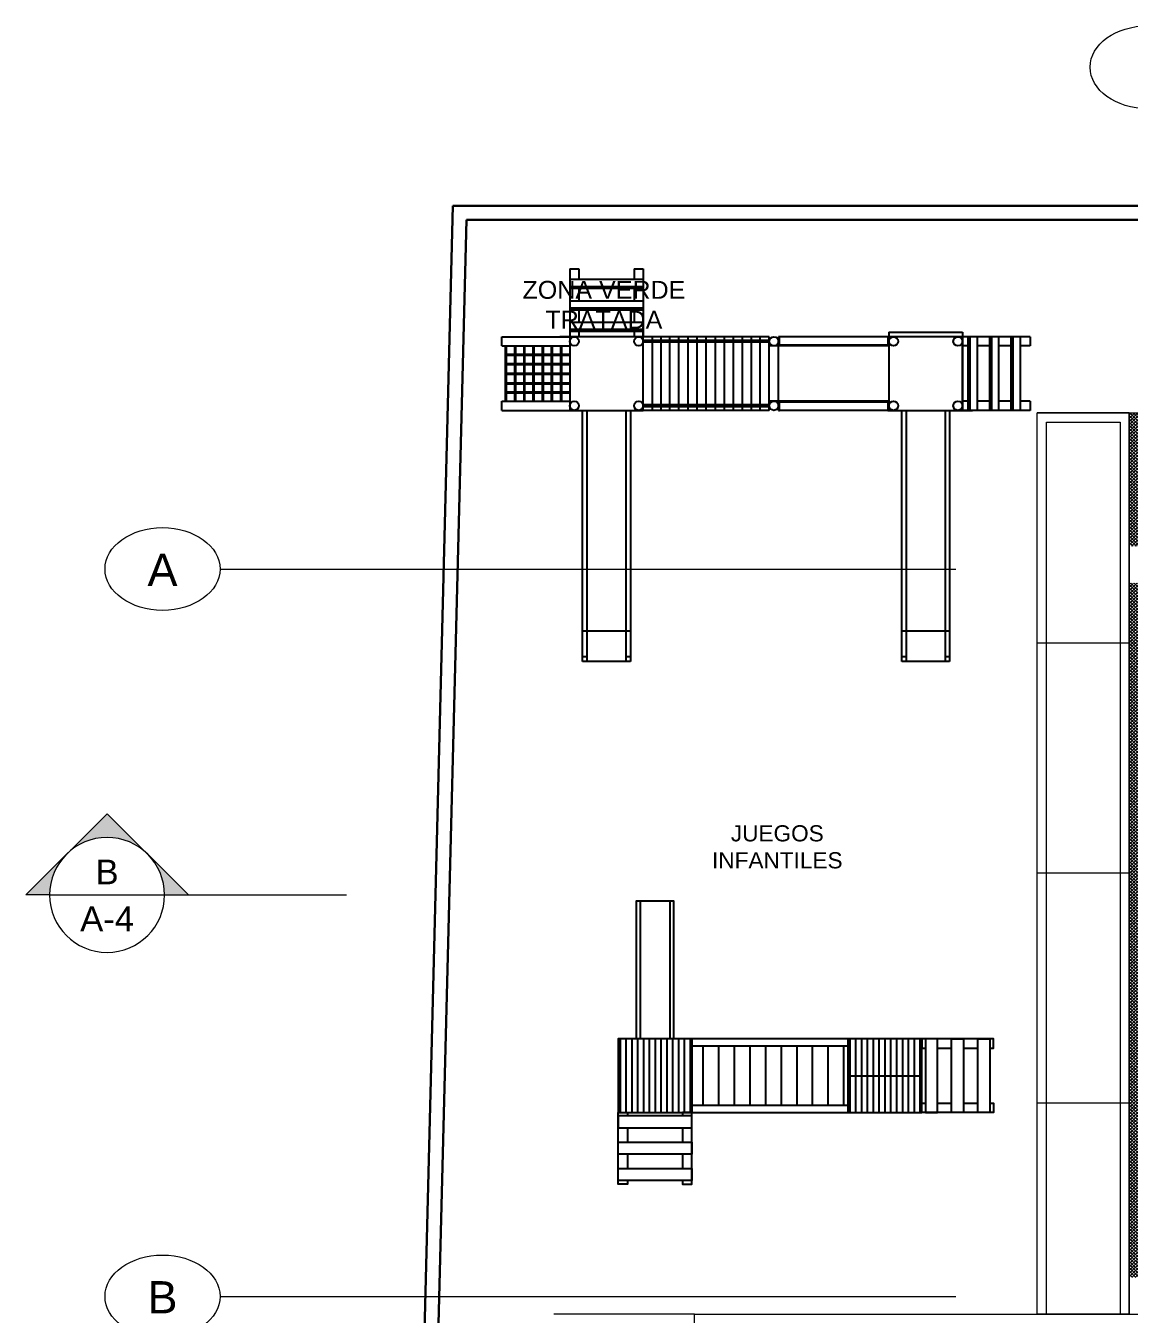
# Model space of a CAD drawing. Extents: x 98839 to 99031, y 101876 to 101926.
# Drawn here: x 98839.84 to 98851.83, y 101909.7 to 101923.71 of the extents above; entities that cross this region are included whole.
import ezdxf
from ezdxf import colors
from ezdxf.entities.mleader import LeaderData, LeaderLine
from ezdxf.enums import TextEntityAlignment as Align
from ezdxf.math import Vec2, Vec3

# ---------------------------------------------------------------- set-up
doc = ezdxf.new("R2010")
doc.units = 0
doc.header["$LTSCALE"] = 8
doc.header["$MEASUREMENT"] = 0
doc.linetypes.add('DASHDOTX2', pattern=[2, 1, -0.5, 0, -0.5])
doc.linetypes.add('RAYITAS', pattern=[15, 12, -3])
doc.layers.get('0').update_dxf_attribs({"linetype": 'CONTINUOUS', "lineweight": 9})
for name, color, linetype, lineweight in [('A_ACHU-1', 253, 'CONTINUOUS', 0), ('A_CLRA-YESO', 71, 'CONTINUOUS', 18), ('A_EJES', 75, 'DASHDOTX2', 5), ('A_MURO', 7, 'CONTINUOUS', 20), ('A_MURO-ANTE', 7, 'CONTINUOUS', 30), ('A_PISO-GRAN', 250, 'CONTINUOUS', 0), ('A_PLAN-5', 100, 'CONTINUOUS', 20), ('A_TEXT', 154, 'CONTINUOUS', 0), ('A_TEXT-IDEN', 5, 'CONTINUOUS', 18), ('A_TEXT-NOTA', 53, 'CONTINUOUS', 20), ('A_TEXT-SIMB', 195, 'CONTINUOUS', 20)]:
    doc.layers.add(name, color=color, linetype=linetype, lineweight=lineweight)
doc.layers.add('JUEGOS_INF', color=172, linetype='CONTINUOUS')
doc.styles.add('ARIAL', font='arial.ttf')
doc.styles.add('DIM', font='arial.ttf')
pattern_1 = [(90, (0, 0), (-0.0635, 7e-18), [])]

# ---------------------------------------------------------------- blocks, each defined once
blk = doc.blocks.new('_Open30')
at = {"color": 0, "linetype": 'ByBlock', "lineweight": -2}
for p, q in [((-1, 0.268), (0, 0)), ((0, 0), (-1, -0.268)), ((0, 0), (-1, 0))]:
    blk.add_line(p, q, dxfattribs=at)
blk = doc.blocks.new('EJE')
at = {"layer": 'A_TEXT-SIMB'}
blk.add_ellipse((0, 0), major_axis=(-0.625, 0), ratio=0.72, dxfattribs=at)
at = {"layer": 'A_TEXT-IDEN', "style": 'ARIAL'}
blk.add_attdef('EJE', text='', height=0.35, dxfattribs=at).set_placement((0, -0.184), align=Align.CENTER)
blk = doc.blocks.new('*U101')
at = {"layer": 'A_ACHU-1'}
h = blk.add_hatch(color=256, dxfattribs=at)
h.paths.add_polyline_path([(0.6629, 0.221), (0.4419, 0.4419), (0.221, 0.221, -0.414214)])
h.paths.add_polyline_path([(0.6629, 0.221, -0.198912), (0.7544, 0), (0.8839, 0)])
h.paths.add_polyline_path([(0, 0), (0.1294, 0, -0.198912), (0.221, 0.221)])
at = {"layer": 'A_TEXT-SIMB'}
for p, q in [((0.4419, 0.4419), (0, 0)), ((0.4419, 0.4419), (0.8839, 0)), ((0.7544, 0), (0.1294, 0)), ((0.7544, 0), (0.8839, 0)), ((0.1294, 0), (-0.8599, 0)), ((0.1294, 0), (0, 0))]:
    blk.add_line(p, q, dxfattribs=at)
blk.add_circle((0.4419, 0), 0.3125, dxfattribs=at)
at = {"layer": 'A_TEXT-IDEN', "style": 'ARIAL'}
for tag, p in [('CORTE', (0.4419, 0.058)), ('DETALLE', (0.4419, -0.197))]:
    blk.add_attdef(tag, text='', height=0.1346, dxfattribs=at).set_placement(p, align=Align.CENTER)
blk = doc.blocks.new('ISLA')
at = {"layer": 'JUEGOS_INF'}
h = blk.add_hatch(dxfattribs=at)
h.set_pattern_fill('ANSI31', color=98, scale=0.02, angle=45, double=1)
h.set_pattern_definition(pattern_1)
h.paths.add_polyline_path([(19.73, 4.285), (18.93, 4.285), (18.93, 3.885), (19.73, 3.885)])
h = blk.add_hatch(dxfattribs=at)
h.set_pattern_fill('_USER', color=256, scale=0.17, angle=90, pattern_type=0)
h.set_pattern_definition([(90, (15.61803, 0), (-0.17, 1e-17), [])])
h.paths.add_polyline_path([(21.43, 3.565), (21.43, 4.205), (19.73, 4.205), (19.73, 3.565)])
h = blk.add_hatch(dxfattribs=at)
h.set_pattern_fill('ANSI31', color=256, scale=0.02, angle=45, double=1)
h.set_pattern_definition([(90, (18.11803, 0), (-0.0635, 7e-18), [])])
h.paths.add_polyline_path([(21.43, 3.485), (22.23, 3.485), (22.23, 4.285), (21.43, 4.285)])
h = blk.add_hatch(dxfattribs=at)
h.set_pattern_fill('ANSI31', color=98, scale=0.02, angle=45, double=1)
h.set_pattern_definition(pattern_1)
h.paths.add_polyline_path([(19.73, 3.885), (18.93, 3.885), (18.93, 3.485), (19.73, 3.485)])
at = {"layer": 'JUEGOS_INF', "linetype": 'RAYITAS'}
blk.add_line((19.73, 3.885), (18.93, 3.885), dxfattribs=at)
at = {"layer": 'JUEGOS_INF'}
for points in [[(21.53, 5.025), (21.53, 5.064), (21.43, 5.064), (21.43, 4.285), (21.53, 4.285), (21.53, 4.323)], [(22.13, 5.025), (22.13, 5.064), (22.23, 5.064), (22.23, 4.285), (22.13, 4.285), (22.13, 4.323)], [(21.53, 4.739), (21.53, 4.895)], [(22.13, 4.739), (22.13, 4.895)], [(21.53, 4.453), (21.53, 4.609)], [(22.13, 4.453), (22.13, 4.609)], [(18.19, 4.185), (18.151, 4.185), (18.151, 4.285), (18.93, 4.285), (18.93, 4.185), (18.891, 4.185)], [(18.476, 4.185), (18.32, 4.185)], [(18.761, 4.185), (18.606, 4.185)], [(18.19, 3.585), (18.151, 3.585), (18.151, 3.485), (18.93, 3.485), (18.93, 3.585), (18.891, 3.585)], [(18.476, 3.585), (18.32, 3.585)], [(18.761, 3.585), (18.606, 3.585)]]:
    blk.add_lwpolyline(points, dxfattribs=at)
for points in [[(22.23, 4.895), (21.43, 4.895), (21.43, 5.025), (22.23, 5.025)], [(22.23, 4.609), (21.43, 4.609), (21.43, 4.739), (22.23, 4.739)], [(22.23, 4.453), (21.43, 4.453), (21.43, 4.323), (22.23, 4.323)], [(18.32, 4.285), (18.32, 3.485), (18.19, 3.485), (18.19, 4.285)], [(18.606, 4.285), (18.606, 3.485), (18.476, 3.485), (18.476, 4.285)], [(18.761, 4.285), (18.761, 3.485), (18.891, 3.485), (18.891, 4.285)], [(18.93, 4.285), (18.93, 3.485), (19.73, 3.485), (19.73, 4.285)], [(21.43, 4.285), (19.73, 4.285), (19.73, 3.485), (21.43, 3.485)], [(21.43, 4.205), (19.73, 4.205), (19.73, 3.565), (21.43, 3.565)], [(21.43, 4.285), (21.43, 3.485), (22.23, 3.485), (22.23, 4.285)], [(22.03, 3.485), (22.03, 1.985), (21.63, 1.985), (21.63, 3.485)], [(21.99, 3.485), (21.99, 1.985), (21.67, 1.985), (21.67, 3.485)]]:
    blk.add_lwpolyline(points, close=True, dxfattribs=at)
blk = doc.blocks.new('TIPOB')
at = {"layer": 'JUEGOS_INF', "color": 42}
for p, q in [((21.308, 2.367), (21.308, 5.097)), ((21.308, 5.097), (21.828, 5.097)), ((21.308, 5.047), (21.358, 5.047)), ((21.358, 2.367), (21.358, 5.097)), ((21.778, 5.097), (21.778, 2.367)), ((21.778, 5.047), (21.828, 5.047)), ((21.828, 5.097), (21.828, 2.367)), ((24.778, 2.367), (24.778, 5.097)), ((24.778, 5.097), (25.298, 5.097)), ((24.778, 5.047), (24.828, 5.047)), ((24.828, 2.367), (24.828, 5.097)), ((25.248, 5.097), (25.248, 2.367)), ((25.248, 5.047), (25.298, 5.047)), ((25.298, 5.097), (25.298, 2.367)), ((21.308, 4.767), (21.828, 4.767)), ((24.778, 4.767), (25.298, 4.767)), ((21.978, 2.367), (21.968, 2.367)), ((21.968, 2.267), (23.168, 2.267)), ((21.978, 2.277), (21.978, 2.367)), ((21.978, 2.277), (23.158, 2.277)), ((23.158, 2.367), (23.158, 2.277)), ((23.168, 2.367), (23.158, 2.367)), ((21.968, 1.667), (23.168, 1.667)), ((21.968, 1.567), (21.978, 1.567)), ((21.978, 1.657), (23.158, 1.657)), ((21.978, 1.567), (21.978, 1.657)), ((23.158, 1.657), (23.158, 1.567)), ((23.158, 1.567), (23.168, 1.567))]:
    blk.add_line(p, q, dxfattribs=at)
at = {"layer": 'JUEGOS_INF'}
for p, q in [((20.432, 2.367), (21.168, 2.367)), ((20.432, 2.267), (20.432, 2.367)), ((20.432, 2.267), (20.542, 2.267)), ((20.542, 1.567), (20.542, 2.367)), ((20.62, 1.567), (20.62, 2.367)), ((20.641, 1.567), (20.641, 2.367)), ((20.641, 2.267), (20.776, 2.267)), ((20.776, 1.567), (20.776, 2.367)), ((20.854, 1.567), (20.854, 2.367)), ((20.875, 1.567), (20.875, 2.367)), ((20.875, 2.267), (21.009, 2.267)), ((21.009, 1.567), (21.009, 2.367)), ((21.168, 2.367), (21.06, 2.367)), ((21.087, 1.567), (21.087, 2.367)), ((21.109, 1.567), (21.109, 2.367)), ((21.109, 2.267), (21.168, 2.267)), ((21.168, 2.367), (21.168, 1.567)), ((21.968, 2.367), (21.168, 2.367)), ((21.168, 1.517), (21.168, 2.367)), ((21.968, 1.517), (21.968, 2.367)), ((21.968, 2.367), (23.168, 2.367)), ((23.168, 2.367), (23.168, 1.567)), ((23.168, 2.267), (23.268, 2.267)), ((23.268, 2.367), (23.268, 1.567)), ((23.268, 2.367), (24.638, 2.367)), ((23.268, 2.367), (23.268, 1.567)), ((23.268, 2.327), (24.638, 2.327)), ((23.268, 2.307), (24.638, 2.307)), ((23.368, 2.367), (23.368, 2.327)), ((23.368, 2.307), (23.368, 1.627)), ((23.462, 2.367), (23.462, 2.327)), ((23.462, 2.307), (23.462, 1.627)), ((23.559, 2.367), (23.559, 2.327)), ((23.559, 2.307), (23.559, 1.627)), ((23.656, 2.367), (23.656, 2.327)), ((23.656, 2.307), (23.656, 1.627)), ((23.755, 2.367), (23.755, 2.327)), ((23.755, 2.307), (23.755, 1.627)), ((23.854, 2.367), (23.854, 2.327)), ((23.854, 2.307), (23.854, 1.627)), ((23.953, 2.367), (23.953, 2.327)), ((23.953, 2.307), (23.953, 1.627)), ((24.053, 2.367), (24.053, 2.327)), ((24.053, 2.307), (24.053, 1.627)), ((24.151, 2.367), (24.151, 2.327)), ((24.151, 2.307), (24.151, 1.627)), ((24.251, 2.367), (24.251, 2.327)), ((24.251, 2.307), (24.251, 1.627)), ((24.348, 2.367), (24.348, 2.327)), ((24.348, 2.307), (24.348, 1.627)), ((24.445, 2.367), (24.445, 2.327)), ((24.445, 2.307), (24.445, 1.627)), ((24.539, 2.367), (24.539, 2.327)), ((24.539, 2.307), (24.539, 1.627)), ((24.638, 2.367), (24.638, 1.567)), ((25.438, 2.367), (24.638, 2.367)), ((24.638, 2.367), (24.638, 1.459)), ((25.438, 1.567), (25.438, 2.367)), ((26.175, 2.367), (25.438, 2.367)), ((26.175, 2.267), (25.438, 2.267)), ((25.528, 1.667), (25.528, 2.267)), ((25.538, 1.667), (25.538, 2.267)), ((25.628, 1.667), (25.628, 2.267)), ((25.638, 1.667), (25.638, 2.267)), ((25.728, 1.667), (25.728, 2.267)), ((25.738, 1.667), (25.738, 2.267)), ((25.828, 1.667), (25.828, 2.267)), ((25.838, 1.667), (25.838, 2.267)), ((25.928, 1.667), (25.928, 2.267)), ((25.938, 1.667), (25.938, 2.267)), ((26.028, 1.667), (26.028, 2.267)), ((26.038, 1.667), (26.038, 2.267)), ((26.128, 1.667), (26.128, 2.267)), ((26.138, 1.667), (26.138, 2.267)), ((26.175, 2.367), (26.175, 2.267)), ((26.138, 2.177), (25.438, 2.177)), ((26.138, 2.167), (25.438, 2.167)), ((26.138, 2.077), (25.438, 2.077)), ((26.138, 2.067), (25.438, 2.067)), ((26.138, 1.972), (25.438, 1.972)), ((26.138, 1.962), (25.438, 1.962)), ((26.138, 1.867), (25.438, 1.867)), ((26.138, 1.857), (25.438, 1.857)), ((26.138, 1.767), (25.438, 1.767)), ((26.138, 1.757), (25.438, 1.757)), ((20.432, 1.667), (20.542, 1.667)), ((20.432, 1.567), (20.432, 1.667)), ((20.432, 1.567), (21.168, 1.567)), ((20.641, 1.667), (20.776, 1.667)), ((20.875, 1.667), (21.009, 1.667)), ((21.109, 1.667), (21.168, 1.667)), ((21.168, 1.667), (21.168, 1.567)), ((21.168, 1.567), (21.968, 1.567)), ((21.968, 1.567), (23.168, 1.567)), ((23.168, 1.667), (23.268, 1.667)), ((23.268, 1.627), (24.638, 1.627)), ((23.268, 1.607), (24.638, 1.607)), ((23.268, 1.567), (24.638, 1.567)), ((23.368, 1.607), (23.368, 1.567)), ((23.462, 1.607), (23.462, 1.567)), ((23.559, 1.607), (23.559, 1.567)), ((23.656, 1.607), (23.656, 1.567)), ((23.755, 1.607), (23.755, 1.567)), ((23.854, 1.607), (23.854, 1.567)), ((23.953, 1.607), (23.953, 1.567)), ((24.053, 1.607), (24.053, 1.567)), ((24.151, 1.607), (24.151, 1.567)), ((24.251, 1.607), (24.251, 1.567)), ((24.348, 1.607), (24.348, 1.567)), ((24.445, 1.607), (24.445, 1.567)), ((24.539, 1.607), (24.539, 1.567)), ((24.638, 1.567), (25.438, 1.567)), ((24.638, 0.83), (24.638, 1.567)), ((24.738, 1.507), (24.738, 1.567)), ((25.338, 1.507), (25.338, 1.567)), ((26.175, 1.667), (25.438, 1.667)), ((25.438, 0.83), (25.438, 1.567)), ((26.175, 1.567), (25.438, 1.567)), ((25.438, 1.567), (25.546, 1.567)), ((26.175, 1.667), (26.175, 1.567)), ((21.968, 1.517), (21.168, 1.517)), ((25.438, 1.507), (24.638, 1.507)), ((25.438, 1.486), (24.638, 1.486)), ((25.438, 1.408), (24.638, 1.408)), ((24.738, 1.274), (24.738, 1.408)), ((25.338, 1.274), (25.338, 1.408)), ((25.438, 1.274), (24.638, 1.274)), ((25.438, 1.252), (24.638, 1.252)), ((25.438, 1.175), (24.638, 1.175)), ((24.738, 1.04), (24.738, 1.175)), ((25.338, 1.04), (25.338, 1.175)), ((25.438, 1.04), (24.638, 1.04)), ((25.438, 1.019), (24.638, 1.019)), ((25.438, 0.941), (24.638, 0.941)), ((24.738, 0.83), (24.738, 0.941)), ((25.338, 0.83), (25.338, 0.941)), ((24.738, 0.83), (24.638, 0.83)), ((25.438, 0.83), (25.338, 0.83))]:
    blk.add_line(p, q, dxfattribs=at)
for centre in [(21.218, 2.317), (21.918, 2.317), (23.218, 2.317), (24.688, 2.317), (25.388, 2.317), (21.218, 1.617), (21.918, 1.617), (23.218, 1.617), (24.688, 1.617), (25.388, 1.617)]:
    blk.add_circle(centre, 0.05, dxfattribs=at)
blk = doc.blocks.new('A$C22E90412')
blk.add_wipeout([(-5.872, 0.223), (-2.158, 0.223), (-2.158, -1.908), (-5.864, -1.908)]).dxf.layer = 'A_MURO'
at = {"layer": 'A_CLRA-YESO', "true_color": 0xd10000}
h = blk.add_hatch(dxfattribs=at)
h.set_pattern_fill('ANSI37', color=12, scale=0.2)
h.set_pattern_definition([(45, (-6.864413, -0.17799), (-0.01767767, 0.01767767), []), (135, (-6.864413, -0.17799), (-0.01767767, -0.01767767), [])])
h.paths.add_polyline_path([(-5.624, -0.437), (-5.064, -0.437), (-5.064, -1.005), (-5.624, -1.005)])
at = {"layer": 'A_CLRA-YESO', "true_color": 0x57ad00}
h = blk.add_hatch(dxfattribs=at)
h.set_pattern_fill('ANSI31', color=74, scale=0.25)
h.set_pattern_definition([(45, (-99756.836216, -101720.116764), (-0.022097086912, 0.022097086912), [])])
h.paths.add_polyline_path([(-5.624, -1.224), (-5.064, -1.224), (-5.064, -1.792), (-5.624, -1.792)])
at = {"layer": 'A_CLRA-YESO', "color": 12, "true_color": 0xd10000}
blk.add_lwpolyline([(-5.624, -0.437), (-5.064, -0.437), (-5.064, -1.005), (-5.624, -1.005)], close=True, dxfattribs=at)
at = {"layer": 'A_CLRA-YESO', "color": 74, "true_color": 0x57ad00}
blk.add_lwpolyline([(-5.624, -1.224), (-5.064, -1.224), (-5.064, -1.792), (-5.624, -1.792)], close=True, dxfattribs=at)
at = {"layer": 'A_PLAN-5'}
for points in [[(-5.872, -0.255), (-2.158, -0.255), (-2.158, 0.223), (-5.872, 0.223)], [(-5.864, -0.255), (-2.158, -0.255), (-2.158, -1.908), (-5.864, -1.908)]]:
    blk.add_lwpolyline(points, close=True, dxfattribs=at)
blk.add_lwpolyline([(-5.864, -1.117), (-2.158, -1.117)], dxfattribs=at)
at = {"layer": 'A_TEXT', "insert": (-4.771, 0.066), "char_height": 0.1758, "width": 2.60057, "attachment_point": 1, "style": 'DIM'}
blk.add_mtext('CONVENCIONES', dxfattribs=at)
at = {"layer": 'A_TEXT-NOTA'}
ml = blk.add_multileader_mtext('Standard', dxfattribs=at)
ml.set_content('{\\fArial|b0|i0|c0|p32;Ladrillo tolete gran formato tierra 11.5 v2}', color=256, style='ARIAL')
ml.set_leader_properties(color=256, linetype='ByLayer', lineweight=-1)
ml.set_arrow_properties(name='OPEN30')
ml.build(insert=Vec2(0, 0))
ml.multileader.update_dxf_attribs({"leader_type": 0, "dogleg_length": 0.78, "arrow_head_size": 0.195})
ctx = ml.context
ctx.base_point, ctx.char_height, ctx.arrow_head_size, ctx.landing_gap_size, ctx.plane_origin = Vec3(-5.065, -0.58), 0.195, 0.195, 0.09, Vec3(-7.057, -3.272)
notes = []
notes.append((ctx, [(0, (1, 1, 0), (-5.4, -0.58), (1, 0), 0.335, [(0, [(-5.648, -1.101)], 0, [])])]))
ctx.mtext.insert, ctx.mtext.width, ctx.mtext.flow_direction = Vec3(-4.975, -0.481), 2.71471, 5
ml = blk.add_multileader_mtext('Standard', dxfattribs=at)
ml.set_content('{\\fArial|b0|i0|c0|p32;Bloque n°4}', color=256, style='ARIAL')
ml.set_leader_properties(color=256, linetype='ByLayer', lineweight=-1)
ml.set_arrow_properties(name='OPEN30')
ml.build(insert=Vec2(0, 0))
ml.multileader.update_dxf_attribs({"leader_type": 0, "dogleg_length": 0.78, "arrow_head_size": 0.195})
ctx = ml.context
ctx.base_point, ctx.char_height, ctx.arrow_head_size, ctx.landing_gap_size, ctx.plane_origin = Vec3(-5.077, -1.539), 0.195, 0.195, 0.09, Vec3(-7.055, -4.23)
ctx.text_align_type = 2
notes.append((ctx, [(0, (1, 1, 0), (-10.118, -1.539), (1, 0), 5.041, [(0, [(-10.458, -2.059)], 0, [])])]))
ctx.mtext.insert, ctx.mtext.width, ctx.mtext.alignment, ctx.mtext.flow_direction = Vec3(-3.684, -1.414), 3.45002, 3, 5
for ctx, leaders in notes:
    for number, flags, end, landing, length, lines in leaders:
        leader = LeaderData()
        leader.index, (leader.has_last_leader_line, leader.has_dogleg_vector, leader.attachment_direction) = number, flags
        leader.last_leader_point, leader.dogleg_vector, leader.dogleg_length = Vec3(end), Vec3(landing), length
        for number, points, colour, breaks in lines:
            line = LeaderLine()
            line.index, line.vertices, line.color, line.breaks = number, Vec3.list(points), colors.encode_raw_color(colour), breaks
            leader.lines.append(line)
        ctx.leaders.append(leader)

msp = doc.modelspace()

# ---------------------------------------------------------------- hatches: boundary and pattern name
at = {"layer": 'A_CLRA-YESO', "true_color": 0xd10000}
h = msp.add_hatch(dxfattribs=at)
h.set_pattern_fill('ANSI37', color=12, scale=0.2)
h.set_pattern_definition([(45, (0, 0), (-0.0176776695297, 0.0176776695297), []), (135, (0, 0), (-0.0176776695297, -0.0176776695297), [])])
h.paths.add_polyline_path([(98851.983, 101919.499), (98851.833, 101919.499), (98851.833, 101918.049), (98851.983, 101918.049)])
h.paths.add_polyline_path([(98851.983, 101917.649), (98851.833, 101917.649), (98851.833, 101910.099), (98851.983, 101910.099)])
h.paths.add_polyline_path([(98855.983, 101910.899), (98855.833, 101910.899), (98855.833, 101909.849), (98852.233, 101909.849), (98852.233, 101909.699), (98855.983, 101909.699)])
h.paths.add_polyline_path([(98863.283, 101909.849), (98859.683, 101909.849), (98859.683, 101910.899), (98859.533, 101910.899), (98859.533, 101909.699), (98863.283, 101909.699)])
h.paths.add_polyline_path([(98860.308, 101918.299), (98860.158, 101918.299), (98860.158, 101917.799), (98860.308, 101917.799)])
h.paths.add_polyline_path([(98858.458, 101918.049), (98857.958, 101918.049), (98857.958, 101917.899), (98858.308, 101917.899), (98858.308, 101917.649), (98857.208, 101917.649), (98857.208, 101917.899), (98857.558, 101917.899), (98857.558, 101918.049), (98857.058, 101918.049), (98857.058, 101917.149), (98857.208, 101917.149), (98857.208, 101917.499), (98858.308, 101917.499), (98858.308, 101917.149), (98858.458, 101917.149)])
h.paths.add_polyline_path([(98855.358, 101918.399), (98855.208, 101918.399), (98855.208, 101917.899), (98855.358, 101917.899)])

# ---------------------------------------------------------------- linework, layer by layer
at = {"layer": 'A_EJES'}
for p, q in [((98841.95, 101917.802), (98879.863, 101917.802)), ((98841.95, 101909.893), (98879.863, 101909.893))]:
    msp.add_line(p, q, dxfattribs=at)
at = {"layer": 'A_MURO'}
msp.add_line((98851.833, 101919.499), (98851.983, 101919.499), dxfattribs=at)
at = {"layer": 'A_MURO-ANTE', "ltscale": 0.5}
for p, q in [((98844.481, 101921.749), (98844.168, 101909.299)), ((98894.491, 101921.749), (98844.481, 101921.749)), ((98844.628, 101921.599), (98844.322, 101909.449)), ((98894.337, 101921.599), (98844.628, 101921.599))]:
    msp.add_line(p, q, dxfattribs=at)
at = {"layer": 'A_PISO-GRAN'}
msp.add_lwpolyline([(98851.833, 101919.499), (98850.833, 101919.499)], dxfattribs=at)
at = {"layer": 'A_PISO-GRAN', "ltscale": 0.333}
for points in [[(98850.833, 101916.999), (98851.833, 101916.999)], [(98850.833, 101911.999), (98851.833, 101911.999)], [(98847.106, 101909.699), (98845.578, 101909.699)], [(98856.358, 101906.489), (98850.258, 101906.489), (98850.258, 101906.749), (98850.108, 101906.749), (98850.108, 101906.489), (98847.258, 101906.499), (98847.258, 101907.949), (98847.1, 101907.949), (98847.106, 101907.949), (98847.106, 101909.699), (98855.983, 101909.699)]]:
    msp.add_lwpolyline(points, dxfattribs=at)

# ---------------------------------------------------------------- block references
for p, values in [((98852.033, 101923.258), {'EJE': '1'}), ((98841.325, 101917.802), {'EJE': 'A'}), ((98841.325, 101909.893), {'EJE': 'B'})]:
    msp.add_blockref('EJE', p).add_auto_attribs(values)
ref = msp.add_blockref('*U101', (98841.606, 101914.258), dxfattribs=dict(xscale=-2, yscale=2, zscale=2))
ref.add_attrib('DETALLE', 'A-4', dxfattribs={"layer": 'A_TEXT-IDEN', "height": 0.2692, "rotation": 360, "style": 'ARIAL'}).set_placement((98840.723, 101913.864), align=Align.CENTER)
ref.add_attrib('CORTE', 'B', dxfattribs={"layer": 'A_TEXT-IDEN', "height": 0.269, "rotation": 360, "style": 'ARIAL'}).set_placement((98840.723, 101914.374), align=Align.CENTER)
at = {"layer": 'JUEGOS_INF', "rotation": 180}
msp.add_blockref('TIPOB', (98871.189, 101921.894), dxfattribs=at)

# ---------------------------------------------------------------- texts
at = {"layer": 'A_TEXT', "insert": (98849.857, 101915.016), "char_height": 0.1758, "width": 3.69832, "attachment_point": 3, "style": 'DIM'}
msp.add_mtext('\\pxqc;JUEGOS \\PINFANTILES', dxfattribs=at)

# ---------------------------------------------------------------- leaders
at = {"layer": 'A_TEXT-NOTA'}
ml = msp.add_multileader_mtext('Standard', dxfattribs=at)
ml.set_content('{\\fArial|b0|i0|c0|p32;ZONA VERDE \\PTRATADA}', color=256, style='ARIAL')
ml.set_leader_properties(color=256, linetype='ByLayer', lineweight=-1)
ml.set_arrow_properties(name='OPEN30')
ml.build(insert=Vec2(0, 0))
ml.multileader.update_dxf_attribs({"leader_type": 0, "dogleg_length": 0.78, "arrow_head_size": 0.195})
ctx = ml.context
ctx.base_point, ctx.char_height, ctx.arrow_head_size, ctx.landing_gap_size, ctx.plane_origin = Vec3(98845.158, 101920.818), 0.195, 0.195, 0.09, Vec3(98843.164, 101918.127)
ctx.text_align_type = 1
notes = []
notes.append((ctx, [(0, (1, 1, 0), (98843.192, 101920.818), (1, 0), 1.966, [(0, [(98842.367, 101919.966)], 0, [])])]))
ctx.mtext.insert, ctx.mtext.width, ctx.mtext.alignment, ctx.mtext.flow_direction = Vec3(98846.123, 101920.935), 3.45002, 2, 5
for ctx, leaders in notes:
    for number, flags, end, landing, length, lines in leaders:
        leader = LeaderData()
        leader.index, (leader.has_last_leader_line, leader.has_dogleg_vector, leader.attachment_direction) = number, flags
        leader.last_leader_point, leader.dogleg_vector, leader.dogleg_length = Vec3(end), Vec3(landing), length
        for number, points, colour, breaks in lines:
            line = LeaderLine()
            line.index, line.vertices, line.color, line.breaks = number, Vec3.list(points), colors.encode_raw_color(colour), breaks
            leader.lines.append(line)
        ctx.leaders.append(leader)

# ---------------------------------------------------------------- next in the draw order: block references
at = {"layer": 'A_PLAN-5'}
msp.add_blockref('A$C22E90412', (98859.242, 101914.997), dxfattribs=at)

# ---------------------------------------------------------------- next in the draw order: linework, layer by layer
at = {"layer": 'A_MURO'}
msp.add_line((98851.833, 101909.699), (98851.833, 101919.499), dxfattribs=at)
at = {"layer": 'A_PISO-GRAN'}
msp.add_line((98850.833, 101909.811), (98850.833, 101919.499), dxfattribs=at)
at = {"layer": 'A_PISO-GRAN', "ltscale": 0.333}
for points in [[(98850.833, 101919.499), (98851.833, 101919.499), (98851.833, 101909.699), (98850.833, 101909.699)], [(98850.933, 101919.399), (98851.733, 101919.399), (98851.733, 101909.699), (98850.933, 101909.699)]]:
    msp.add_lwpolyline(points, close=True, dxfattribs=at)
msp.add_lwpolyline([(98850.833, 101914.499), (98851.833, 101914.499)], dxfattribs=at)

# ---------------------------------------------------------------- next in the draw order: block references
at = {"layer": 'JUEGOS_INF', "rotation": 180}
msp.add_blockref('ISLA', (98868.509, 101916.178), dxfattribs=at)

doc.saveas('drawing.dxf')
